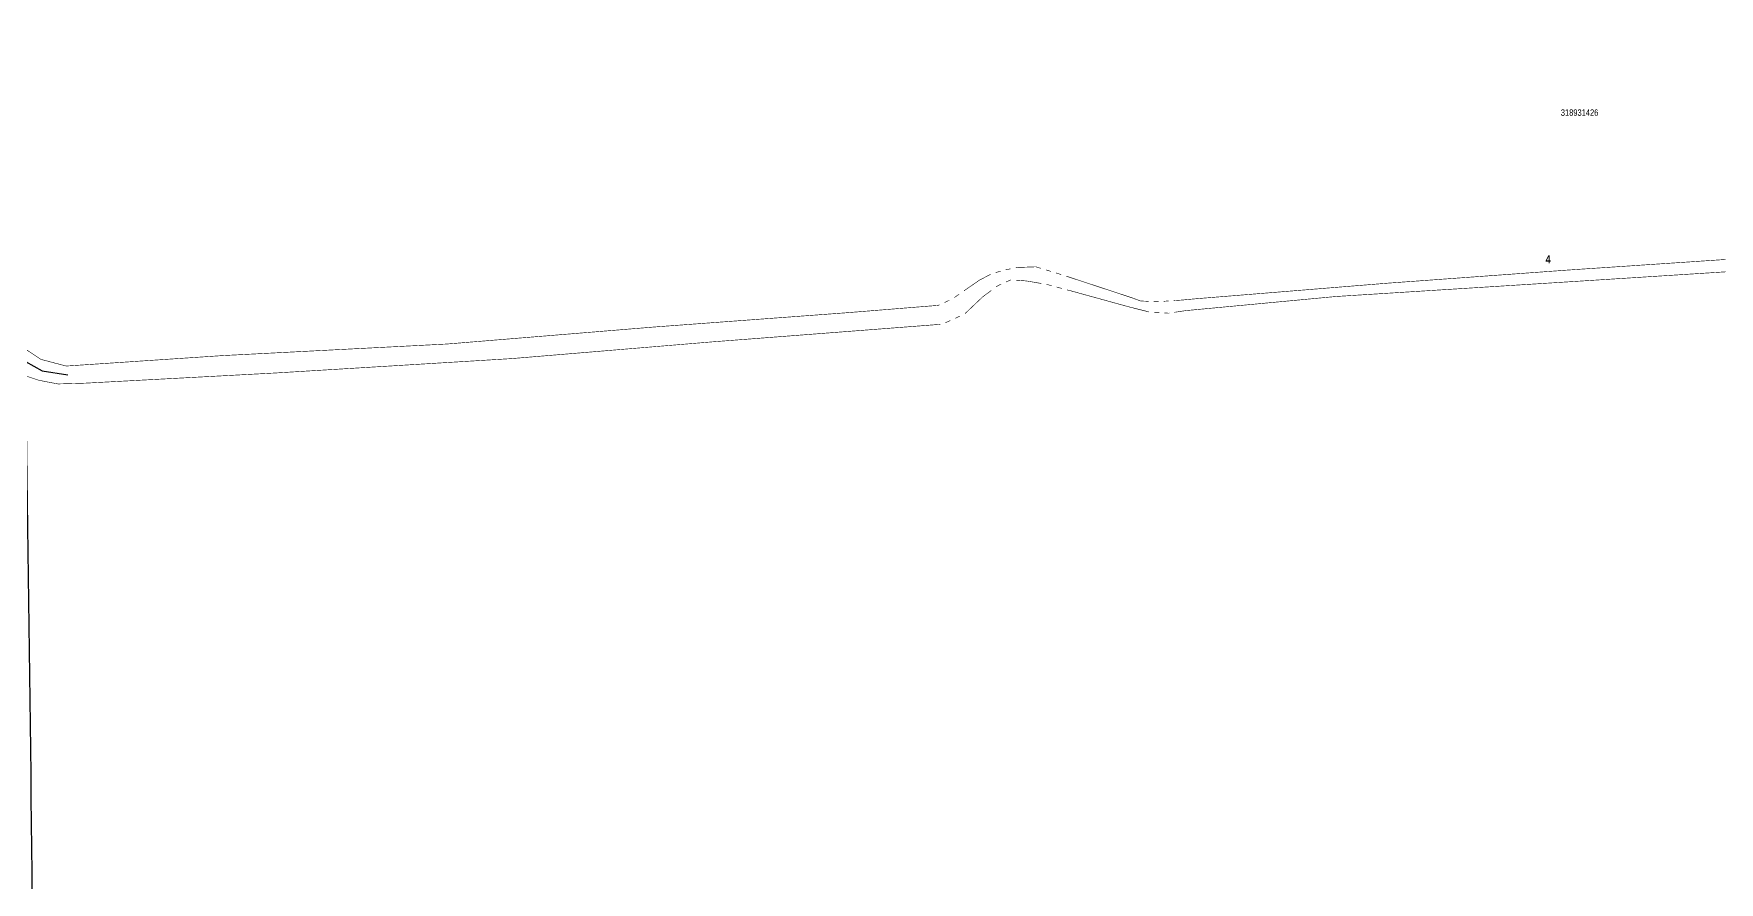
# Model space of a CAD drawing. Extents: x 204834 to 208707, y 4853033 to 4855981.
# Drawn here: x 207169 to 207695, y 4853919 to 4854184 of the extents above; entities that cross this region are included whole.
import ezdxf
from ezdxf.enums import TextEntityAlignment as Align

# ---------------------------------------------------------------- set-up
doc = ezdxf.new("R2010")
doc.units = 0
doc.header["$LTSCALE"] = 1.5
doc.header["$MEASUREMENT"] = 0
doc.linetypes.add('PHANTOMX2', pattern=[5, 2.5, -0.5, 0.5, -0.5, 0.5, -0.5])
for name, color, linetype in [('CD_TXT_QUADRA', 7, 'CONTINUOUS'), ('RU-QUADRAS', 6, 'CONTINUOUS'), ('SV-EIXO-RUA-N-PAV', 6, 'CONTINUOUS'), ('SV-RUA-NAO-PAV-S-GUIA-C-GUIA', 7, 'PHANTOMX2'), ('Th_NmrPort', 7, 'CONTINUOUS')]:
    doc.layers.add(name, color=color, linetype=linetype)
doc.styles.add('ARIAL', font='ARIAL.TTF')
doc.styles.get("Standard").update_dxf_attribs({"font": 'swisscbo.ttf'})

msp = doc.modelspace()

# ---------------------------------------------------------------- linework, layer by layer
at = {"layer": 'RU-QUADRAS', "linetype": 'Continuous'}
msp.add_lwpolyline([(208114.89, 4853911.84, -0.001243), (207168.92, 4853852.43, 0.003722), (207161.18, 4854345.41)], format="xyb", dxfattribs=at)
at = {"layer": 'SV-EIXO-RUA-N-PAV'}
msp.add_lwpolyline([(207161.8, 4854085.62), (207166.18, 4854081.33), (207171.39, 4854078.45), (207179.49, 4854077.18)], dxfattribs=at)
at = {"layer": 'SV-RUA-NAO-PAV-S-GUIA-C-GUIA', "const_width": 0.18}
for points in [[(207451.74, 4854099.09), (207451.37, 4854098.92), (207422.87, 4854096.62), (207362.78, 4854092.17), (207297.99, 4854086.85), (207227.5, 4854083.21), (207178.93, 4854079.96), (207171.06, 4854082.04), (207165.37, 4854085.79), (207163.88, 4854089.37), (207163.48, 4854093.45), (207163.39, 4854097.97), (207161.74, 4854140.04), (207160.91, 4854194.31), (207160.39, 4854235.32), (207159.78, 4854275.26), (207158.7, 4854325.83), (207157.76, 4854342.79), (207157.38, 4854344.87), (207157.39, 4854346.24), (207184.74, 4854349.92)], [(208113.16, 4854136.41), (208099.44, 4854137.53), (208081.44, 4854137.72), (208052.6, 4854136.27), (208004.41, 4854133.1), (207950.14, 4854129.22), (207806.51, 4854120.02), (207735.02, 4854115.78), (207648.36, 4854109.97), (207591.74, 4854105.85), (207531.72, 4854100.97), (207527.3, 4854100.56), (207524.91, 4854100.4)], [(207525.07, 4854096.74), (207528.67, 4854097.28), (207575.64, 4854101.69), (207649.1, 4854106.32), (207717.67, 4854110.69), (207784.96, 4854114.3), (207864.04, 4854119.78), (207946.01, 4854124.81), (208035.45, 4854131.63), (208068.04, 4854133.65), (208086.03, 4854134.17), (208102.13, 4854133.36), (208112.35, 4854131.54), (208113.16, 4854136.41)], [(207470.81, 4854109.59), (207469.26, 4854109.15)], [(207473.92, 4854110.32), (207472.36, 4854110.02)], [(207483.38, 4854110.49), (207481.86, 4854110.96), (207476.16, 4854110.76), (207475.48, 4854110.63)], [(207486.56, 4854109.52), (207484.97, 4854110.01)], [(207489.75, 4854108.54), (207488.16, 4854109.03)], [(207467.71, 4854108.61), (207464.3, 4854106.85), (207460.37, 4854104.14), (207459.41, 4854103.47)], [(207469.45, 4854104.67), (207470, 4854105.08), (207470.98, 4854105.52)], [(207472.52, 4854106.21), (207474.07, 4854106.9)], [(207475.64, 4854106.79), (207478.9, 4854106.54), (207483.58, 4854105.75)], [(207485.16, 4854105.48), (207485.24, 4854105.47), (207486.75, 4854105.06)], [(207488.34, 4854104.64), (207489.93, 4854104.21)], [(207517.07, 4854100.17), (207514.55, 4854100.29), (207511.73, 4854101.32), (207491.34, 4854108.04)], [(207491.52, 4854103.78), (207493.46, 4854103.26), (207511.27, 4854098.35), (207517.21, 4854096.86)], [(207454.82, 4854100.51), (207453.28, 4854099.8)], [(207457.88, 4854102.4), (207456.35, 4854101.34)], [(207459.71, 4854096.34), (207465.22, 4854101.57), (207467.92, 4854103.56)], [(207520.21, 4854100.16), (207518.64, 4854100.15)], [(207523.35, 4854100.3), (207521.78, 4854100.19)], [(207453.55, 4854093.46), (207455.09, 4854094.16)], [(207456.63, 4854094.87), (207458.17, 4854095.57)], [(207518.79, 4854096.68), (207520.36, 4854096.61)], [(207521.94, 4854096.54), (207523.32, 4854096.48), (207523.51, 4854096.51)], [(207170.57, 4853850.95), (207168.72, 4853850.93), (207167.6, 4853852.29), (207167.58, 4853853.59), (207163.08, 4853935.53), (207162.56, 4853955.66), (207162.4, 4853965.24), (207162.4, 4853992.67), (207162.34, 4854029.73), (207162.53, 4854061.87), (207163.09, 4854068.37), (207163.1, 4854075.62), (207163.23, 4854080.35), (207165.98, 4854076.98), (207170.35, 4854075.52), (207176.37, 4854074.37), (207184.82, 4854074.61), (207244.78, 4854077.82), (207317.97, 4854082.28), (207380.57, 4854087.5), (207452, 4854092.99)]]:
    msp.add_lwpolyline(points, dxfattribs=at)

# ---------------------------------------------------------------- texts
at = {"layer": 'CD_TXT_QUADRA', "linetype": 'Continuous', "style": 'ARIAL', "width": 0.7}
msp.add_text('318931426', height=2, dxfattribs=at).set_placement((207645.83, 4854158.14))
at = {"layer": 'Th_NmrPort', "color": 1}
msp.add_text('4', height=2.5, dxfattribs=at).set_placement((207641.06, 4854113.31), align=Align.MIDDLE_LEFT)

doc.saveas('drawing.dxf')
